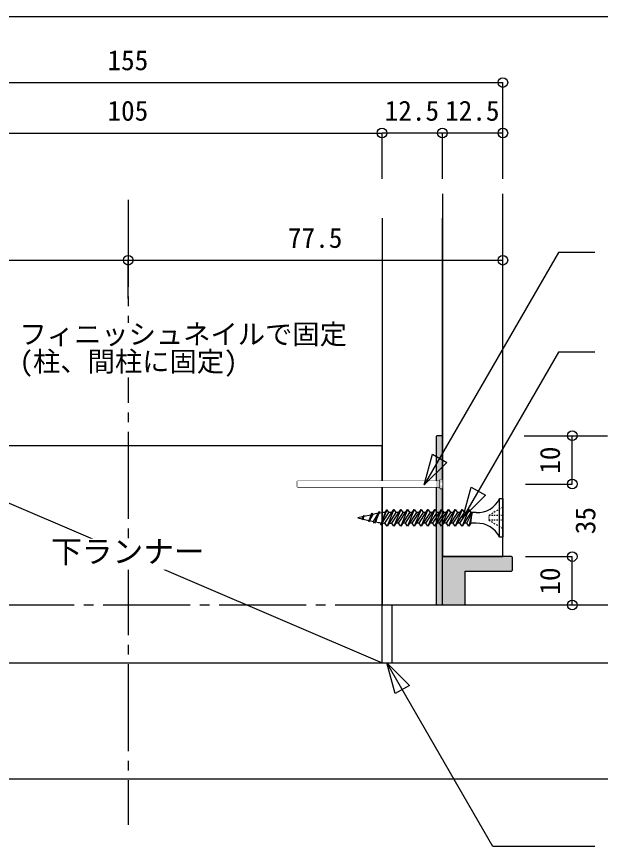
# Model space of a CAD drawing. Units: millimetres on the paper, with parts at other scales. Extents: x -210 to 210, y -149 to 149.
# Drawn here: x 75.7 to 136, y 51.7 to 137.5 of the extents above; entities that cross this region are included whole.
import ezdxf
from ezdxf.enums import TextEntityAlignment as Align

# ---------------------------------------------------------------- set-up
doc = ezdxf.new("R2010")
doc.units = ezdxf.units.MM
doc.linetypes.add('CHAIN2', pattern=[12, 9, -1, 1, -1])
for name, color, linetype in [('0-0', 7, 'Continuous'), ('5-0', 254, 'Continuous'), ('5-1', 5, 'Continuous'), ('5-2', 7, 'Continuous'), ('6-0', 7, 'Continuous'), ('6-1', 4, 'Continuous')]:
    doc.layers.add(name, color=color, linetype=linetype)
doc.styles.add('ＭＳ ゴシック', font='')
doc.styles.get('ＭＳ ゴシック').set_extended_font_data('MS Gothic')

msp = doc.modelspace()

# ---------------------------------------------------------------- linework, layer by layer
at = {"layer": '0-0', "color": 2}
msp.add_line((-197.5, 137.5), (197.5, 137.5), dxfattribs=at)
at = {"layer": '5-0', "color": 6, "linetype": 'CHAIN2'}
for p, q in [((87.191, 118.552), (87.191, 53.91)), ((36.61, 76.665), (137.772, 76.665))]:
    msp.add_line(p, q, dxfattribs=at)
at = {"layer": '5-0', "color": 7}
for p, q in [((60.941, 93.165), (113.441, 93.165)), ((60.941, 93.165), (113.441, 70.665)), ((113.441, 70.665), (113.441, 93.165)), ((114.441, 76.665), (114.441, 70.665)), ((114.441, 76.665), (137.772, 76.665)), ((30.36, 70.665), (137.772, 70.665)), ((60.941, 70.665), (113.441, 70.665)), ((30.36, 58.665), (137.772, 58.665))]:
    msp.add_line(p, q, dxfattribs=at)
for points in [[(119.691, 119.165), (119.691, 81.665), (125.941, 81.665), (125.941, 119.165)], [(113.441, 116.665), (113.441, 76.665), (119.691, 76.665), (119.691, 116.665)], [(119.191, 94.165), (119.162, 94.162), (119.134, 94.153), (119.108, 94.14), (119.085, 94.121), (119.066, 94.098), (119.052, 94.072), (119.044, 94.044), (119.041, 94.015), (119.041, 76.815), (119.044, 76.786), (119.052, 76.757), (119.066, 76.732), (119.085, 76.709), (119.108, 76.69), (119.134, 76.676), (119.162, 76.668), (119.191, 76.665), (121.891, 76.665), (121.92, 76.668), (121.948, 76.676), (121.974, 76.69), (121.997, 76.709), (122.016, 76.732), (122.03, 76.757), (122.038, 76.786), (122.041, 76.815), (122.041, 80.165), (126.791, 80.165), (126.82, 80.168), (126.848, 80.176), (126.874, 80.19), (126.897, 80.209), (126.916, 80.232), (126.93, 80.257), (126.938, 80.286), (126.941, 80.315), (126.941, 81.515), (126.938, 81.544), (126.93, 81.572)], [(126.93, 81.572), (126.916, 81.598), (126.897, 81.621), (126.874, 81.64), (126.848, 81.653), (126.82, 81.662), (126.791, 81.665), (119.691, 81.665), (119.691, 88.915), (119.441, 89.165), (119.691, 89.415), (119.691, 94.015), (119.688, 94.044), (119.68, 94.072), (119.666, 94.098), (119.647, 94.121), (119.624, 94.14), (119.598, 94.153), (119.57, 94.162), (119.541, 94.165), (119.191, 94.165)]]:
    msp.add_lwpolyline(points, dxfattribs=at)
at = {"layer": '5-0'}
for points in [[(119.191, 76.665), (121.891, 76.665), (119.691, 81.665)], [(119.691, 81.665), (122.041, 80.165), (126.791, 81.665)], [(119.691, 81.665), (121.891, 76.665), (122.041, 80.165)], [(122.041, 80.165), (126.791, 80.165), (126.791, 81.665)], [(126.791, 81.665), (126.791, 80.165), (126.82, 81.662)], [(126.791, 80.165), (126.82, 80.168), (126.82, 81.662)], [(126.82, 81.662), (126.82, 80.168), (126.848, 81.653)], [(126.82, 80.168), (126.848, 80.176), (126.848, 81.653)], [(126.848, 81.653), (126.848, 80.176), (126.874, 81.64)], [(126.848, 80.176), (126.874, 80.19), (126.874, 81.64)], [(126.874, 81.64), (126.874, 80.19), (126.897, 81.621)], [(126.874, 80.19), (126.897, 80.209), (126.897, 81.621)], [(126.897, 81.621), (126.897, 80.209), (126.916, 81.598)], [(126.897, 80.209), (126.916, 80.232), (126.916, 81.598)], [(126.916, 81.598), (126.916, 80.232), (126.93, 81.572)], [(126.916, 80.232), (126.93, 80.257), (126.93, 81.572)], [(126.93, 81.572), (126.93, 80.257), (126.938, 81.544)], [(126.93, 80.257), (126.938, 80.286), (126.938, 81.544)], [(126.938, 81.544), (126.938, 80.286), (126.941, 81.515)], [(126.938, 80.286), (126.941, 80.315), (126.941, 81.515)], [(121.891, 76.665), (121.92, 76.668), (122.041, 80.165)], [(121.92, 76.668), (121.948, 76.676), (122.041, 80.165)], [(121.948, 76.676), (121.974, 76.69), (122.041, 80.165)], [(121.974, 76.69), (121.997, 76.709), (122.041, 80.165)], [(121.997, 76.709), (122.016, 76.732), (122.041, 80.165)], [(122.016, 76.732), (122.03, 76.757), (122.041, 80.165)], [(122.03, 76.757), (122.038, 76.786), (122.041, 80.165)], [(122.038, 76.786), (122.041, 76.815), (122.041, 80.165)]]:
    msp.add_solid(points, dxfattribs=at)
at = {"layer": '5-1'}
for p, q in [((125.591, 83.665), (125.591, 87.665)), ((125.591, 87.665), (125.941, 87.665)), ((125.941, 87.665), (125.941, 83.665)), ((125.941, 86.78), (125.809, 86.701)), ((111.4, 85.563), (111.592, 85.912)), ((111.592, 85.912), (111.407, 85.459)), ((111.491, 85.543), (111.592, 85.912)), ((112.274, 85.96), (111.56, 85.802)), ((112.391, 86.14), (112.035, 85.269)), ((112.484, 86.007), (112.035, 85.269)), ((112.274, 85.96), (112.035, 85.269)), ((112.274, 85.96), (112.391, 86.14)), ((112.391, 86.14), (112.484, 86.007)), ((112.91, 86.101), (112.484, 86.007)), ((112.554, 85.307), (113.167, 86.312)), ((113.167, 86.312), (112.681, 85.125)), ((113.167, 86.312), (112.769, 85.26)), ((113.943, 86.484), (113.301, 84.915)), ((113.771, 86.22), (113.301, 84.915)), ((114.128, 86.22), (113.301, 84.915)), ((113.744, 85.11), (114.666, 86.527)), ((113.771, 86.22), (113.943, 86.484)), ((113.943, 86.484), (114.128, 86.22)), ((114.666, 86.527), (113.96, 84.802)), ((114.882, 86.22), (113.96, 84.802)), ((114.466, 86.22), (114.128, 86.22)), ((114.666, 86.527), (114.882, 86.22)), ((115.588, 86.22), (114.666, 84.802)), ((115.172, 86.22), (114.882, 86.22)), ((115.155, 85.11), (116.077, 86.527)), ((116.293, 86.22), (115.372, 84.802)), ((115.877, 86.22), (115.588, 86.22)), ((115.861, 85.11), (116.783, 86.527)), ((116.077, 86.527), (116.293, 86.22)), ((116.999, 86.22), (116.077, 84.802)), ((116.583, 86.22), (116.293, 86.22)), ((116.567, 85.11), (117.488, 86.527)), ((117.488, 86.527), (116.783, 84.802)), ((116.783, 86.527), (116.999, 86.22)), ((117.704, 86.22), (116.783, 84.802)), ((117.288, 86.22), (116.999, 86.22)), ((117.272, 85.11), (118.194, 86.527)), ((117.488, 86.527), (117.704, 86.22)), ((118.41, 86.22), (117.488, 84.802)), ((117.994, 86.22), (117.704, 86.22)), ((117.978, 85.11), (118.899, 86.527)), ((118.194, 86.527), (118.41, 86.22)), ((119.115, 86.22), (118.194, 84.802)), ((118.699, 86.22), (118.41, 86.22)), ((118.683, 85.11), (119.605, 86.527)), ((118.899, 86.527), (119.115, 86.22)), ((119.821, 86.22), (118.899, 84.802)), ((119.405, 86.22), (119.115, 86.22)), ((119.389, 85.11), (120.31, 86.527)), ((120.31, 86.527), (119.605, 84.802)), ((119.605, 86.527), (119.821, 86.22)), ((120.527, 86.22), (119.605, 84.802)), ((120.111, 86.22), (119.821, 86.22)), ((120.094, 85.11), (121.016, 86.527)), ((120.31, 86.527), (120.527, 86.22)), ((121.232, 86.22), (120.31, 84.802)), ((120.816, 86.22), (120.527, 86.22)), ((120.8, 85.11), (121.722, 86.527)), ((121.016, 86.527), (121.232, 86.22)), ((121.938, 86.22), (121.016, 84.802)), ((121.522, 86.22), (121.232, 86.22)), ((121.505, 85.11), (122.427, 86.527)), ((121.722, 86.527), (121.938, 86.22)), ((122.643, 86.22), (121.722, 84.802)), ((122.227, 86.22), (121.938, 86.22)), ((122.211, 85.11), (122.78, 86.22)), ((122.427, 86.527), (122.643, 86.22)), ((122.627, 85.11), (122.78, 86.22)), ((123.191, 86.22), (122.643, 86.22)), ((124.623, 85.994), (124.491, 85.915)), ((124.623, 85.915), (124.491, 85.915)), ((124.491, 85.815), (124.491, 85.715)), ((124.886, 86.151), (124.755, 86.072)), ((124.886, 85.915), (124.755, 85.915)), ((125.15, 86.308), (125.018, 86.229)), ((125.15, 85.915), (125.018, 85.915)), ((125.414, 86.465), (125.282, 86.387)), ((125.414, 85.915), (125.282, 85.915)), ((125.677, 86.623), (125.546, 86.544)), ((125.677, 85.915), (125.546, 85.915)), ((125.941, 85.915), (125.809, 85.915)), ((111.51, 85.791), (110.941, 85.665)), ((110.941, 85.665), (111.4, 85.563)), ((111.407, 85.459), (111.4, 85.563)), ((111.491, 85.543), (111.407, 85.459)), ((111.491, 85.543), (112.084, 85.411)), ((112.117, 85.404), (112.554, 85.307)), ((112.681, 85.125), (112.554, 85.307)), ((112.769, 85.26), (112.681, 85.125)), ((112.91, 85.228), (112.769, 85.26)), ((113.96, 84.802), (113.744, 85.11)), ((114.16, 85.11), (114.45, 85.11)), ((115.155, 85.11), (114.866, 85.11)), ((115.861, 85.11), (115.572, 85.11)), ((116.567, 85.11), (116.277, 85.11)), ((116.783, 84.802), (116.567, 85.11)), ((117.272, 85.11), (116.983, 85.11)), ((117.978, 85.11), (117.688, 85.11)), ((118.683, 85.11), (118.394, 85.11)), ((119.389, 85.11), (119.099, 85.11)), ((119.605, 84.802), (119.389, 85.11)), ((120.094, 85.11), (119.805, 85.11)), ((120.8, 85.11), (120.51, 85.11)), ((121.505, 85.11), (121.216, 85.11)), ((122.211, 85.11), (121.922, 85.11)), ((122.211, 85.11), (121.922, 85.11)), ((122.627, 85.11), (122.427, 84.802)), ((123.191, 85.11), (122.627, 85.11)), ((124.491, 85.615), (124.491, 85.515)), ((124.623, 85.336), (124.491, 85.415)), ((124.623, 85.415), (124.491, 85.415)), ((124.886, 85.415), (124.755, 85.415)), ((124.886, 85.179), (124.755, 85.258)), ((125.15, 85.415), (125.018, 85.415)), ((125.15, 85.022), (125.018, 85.1)), ((125.414, 85.415), (125.282, 85.415)), ((125.677, 85.415), (125.546, 85.415)), ((125.941, 85.415), (125.809, 85.415)), ((125.414, 84.864), (125.282, 84.943)), ((125.677, 84.707), (125.546, 84.786)), ((125.941, 84.55), (125.809, 84.629)), ((125.941, 83.665), (125.591, 83.665))]:
    msp.add_line(p, q, dxfattribs=at)
for points in [[(115.372, 86.527), (114.666, 84.802), (114.45, 85.11)], [(114.45, 85.11), (115.372, 86.527), (115.588, 86.22)], [(116.077, 86.527), (115.372, 84.802), (115.155, 85.11)], [(116.783, 86.527), (116.077, 84.802), (115.861, 85.11)], [(118.194, 86.527), (117.488, 84.802), (117.272, 85.11)], [(118.899, 86.527), (118.194, 84.802), (117.978, 85.11)], [(119.605, 86.527), (118.899, 84.802), (118.683, 85.11)], [(121.016, 86.527), (120.31, 84.802), (120.094, 85.11)], [(121.722, 86.527), (121.016, 84.802), (120.8, 85.11)], [(122.427, 86.527), (121.722, 84.802), (121.505, 85.11)], [(122.78, 86.22), (122.427, 84.802), (122.211, 85.11)]]:
    msp.add_lwpolyline(points, dxfattribs=at)
for centre, radius, start, end in [((123.323, 88.716), 2.5, 266.97583, 335.12706), ((113.992, 81.22), 5, 100.78179, 102.5), ((113.992, 81.22), 5, 92.55449, 100.25683), ((113.992, 90.11), 5, 257.5, 263.02102), ((113.992, 90.11), 5, 263.70254, 267.20485), ((123.323, 82.613), 2.5, 24.87294, 93.02417)]:
    msp.add_arc(centre, radius, start, end, dxfattribs=at)
at = {"layer": '5-2'}
for p, q in [((104.691, 88.865), (104.691, 89.465)), ((104.691, 89.465), (119.441, 89.465)), ((119.441, 88.865), (119.441, 89.465)), ((104.691, 88.865), (119.441, 88.865))]:
    msp.add_line(p, q, dxfattribs=at)
at = {"layer": '6-0', "color": 6}
for points in [[(124.128, 88.006), (121.803, 85.682), (122.654, 88.857)], [(114.8, 67.49), (113.949, 70.665), (116.274, 68.341)]]:
    msp.add_lwpolyline(points, close=True, dxfattribs=at)
msp.add_lwpolyline([(135.459, 51.694), (124.902, 51.694), (113.949, 70.665)], dxfattribs=at)
at = {"layer": '6-1'}
for p, q in [((48.441, 130.681), (125.941, 130.681)), ((125.941, 120.722), (125.941, 130.681)), ((60.941, 125.459), (113.441, 125.459)), ((113.441, 120.722), (113.441, 125.459)), ((119.691, 125.459), (113.441, 125.459)), ((113.441, 120.722), (113.441, 125.459)), ((119.691, 120.722), (119.691, 125.459)), ((119.691, 120.722), (119.691, 125.459)), ((125.941, 125.459), (119.691, 125.459)), ((125.941, 120.722), (125.941, 125.459)), ((48.441, 112.311), (87.191, 112.311)), ((87.191, 108.994), (87.191, 112.311)), ((87.191, 108.347), (87.191, 112.311)), ((87.191, 112.311), (125.941, 112.311)), ((125.941, 107.475), (125.941, 112.311)), ((128.131, 94.165), (136.778, 94.165)), ((128.131, 94.165), (133.115, 94.165)), ((133.115, 89.165), (133.115, 94.165)), ((128.281, 89.165), (133.115, 89.165)), ((128.281, 81.665), (133.115, 81.665)), ((133.115, 76.665), (133.115, 81.665)), ((128.281, 76.665), (136.778, 76.665)), ((128.281, 76.665), (133.115, 76.665))]:
    msp.add_line(p, q, dxfattribs=at)
for centre in [(125.941, 130.681), (113.441, 125.459), (119.691, 125.459), (125.941, 125.459), (87.191, 112.311), (87.191, 112.311), (125.941, 112.311), (133.115, 94.165), (133.115, 89.165), (133.115, 81.665), (133.115, 76.665)]:
    msp.add_circle(centre, 0.5, dxfattribs=at)

# ---------------------------------------------------------------- wipeouts: each hides what was drawn before it
at = {"color": 7}
for points in [[(85.046, 131.335), (85.046, 134.158), (89.336, 134.158), (89.336, 131.335)], [(85.046, 126.113), (85.046, 128.935), (89.336, 128.935), (89.336, 126.113)], [(103.716, 112.965), (103.716, 115.788), (109.416, 115.788), (109.416, 112.965)], [(132.46, 90.226), (129.638, 90.226), (129.638, 93.104), (132.46, 93.104)], [(136.124, 83.976), (133.301, 83.976), (133.301, 86.854), (136.124, 86.854)], [(132.46, 77.726), (129.638, 77.726), (129.638, 80.604), (132.46, 80.604)]]:
    msp.add_wipeout(points, dxfattribs=at)

# ---------------------------------------------------------------- next in the draw order: linework, layer by layer
at = {"layer": '6-0', "color": 6}
msp.add_lwpolyline([(135.459, 102.804), (131.689, 102.804), (121.803, 85.682)], dxfattribs=at)

# ---------------------------------------------------------------- next in the draw order: texts
at = {"layer": '6-1', "style": 'ＭＳ ゴシック'}
for s, p in [('155', (85.046, 131.335)), ('105', (85.046, 126.113)), ('77.5', (103.716, 112.965))]:
    msp.add_text(s, height=2.069, dxfattribs=at).set_placement(p, align=Align.BOTTOM_LEFT)
for s, p in [('10', (132.46, 90.226)), ('35', (136.124, 83.976)), ('10', (132.46, 77.726))]:
    msp.add_text(s, height=2.069, rotation=90, dxfattribs=at).set_placement(p, align=Align.BOTTOM_LEFT)

# ---------------------------------------------------------------- next in the draw order: wipeouts: each hides what was drawn before it
at = {"color": 7}
msp.add_wipeout([(113.716, 126.113), (113.716, 128.935), (119.416, 128.935), (119.416, 126.113)], dxfattribs=at)
for points in [[(110.125, 105.827), (110.125, 100.182), (75.948, 100.182), (75.948, 105.827)], [(104.691, 88.865), (104.691, 89.465), (119.441, 89.465), (119.441, 88.865)], [(79.222, 80.327), (79.222, 83.502), (95.16, 83.502), (95.16, 80.327)]]:
    msp.add_wipeout(points)

# ---------------------------------------------------------------- next in the draw order: linework, layer by layer
at = {"layer": '5-2'}
for p, q in [((119.441, 88.715), (119.441, 89.615)), ((119.441, 89.615), (119.691, 89.615)), ((119.691, 88.715), (119.691, 89.615)), ((119.441, 88.715), (119.691, 88.715))]:
    msp.add_line(p, q, dxfattribs=at)
at = {"layer": '6-1'}
for centre in [(113.441, 125.459), (119.691, 125.459)]:
    msp.add_circle(centre, 0.5, dxfattribs=at)

# ---------------------------------------------------------------- next in the draw order: texts
at = {"layer": '6-0', "style": 'ＭＳ ゴシック'}
for s, height, p in [('フィニッシュネイルで固定', 2.069, (75.948, 103.005)), ('(柱、間柱に固定)', 2.069, (75.948, 100.182)), ('下ランナー', 2.328, (79.222, 80.327))]:
    msp.add_text(s, height=height, dxfattribs=at).set_placement(p, align=Align.BOTTOM_LEFT)
at = {"layer": '6-1', "style": 'ＭＳ ゴシック'}
msp.add_text('12.5', height=2.069, dxfattribs=at).set_placement((113.716, 126.113), align=Align.BOTTOM_LEFT)

# ---------------------------------------------------------------- next in the draw order: wipeouts: each hides what was drawn before it
at = {"color": 7}
msp.add_wipeout([(119.966, 126.113), (119.966, 128.935), (125.666, 128.935), (125.666, 126.113)], dxfattribs=at)
msp.add_wipeout([(119.441, 88.715), (119.441, 89.615), (119.691, 89.615), (119.691, 88.715)])

# ---------------------------------------------------------------- next in the draw order: linework, layer by layer
at = {"layer": '5-0'}
for points in [[(119.041, 76.815), (119.044, 76.786), (119.044, 94.044)], [(119.041, 94.015), (119.041, 76.815), (119.044, 94.044)], [(119.044, 76.786), (119.052, 76.757), (119.052, 94.072)], [(119.044, 94.044), (119.044, 76.786), (119.052, 94.072)], [(119.052, 76.757), (119.066, 76.732), (119.066, 94.098)], [(119.052, 94.072), (119.052, 76.757), (119.066, 94.098)], [(119.066, 76.732), (119.085, 76.709), (119.085, 94.121)], [(119.066, 94.098), (119.066, 76.732), (119.085, 94.121)], [(119.085, 76.709), (119.108, 76.69), (119.108, 94.14)], [(119.085, 94.121), (119.085, 76.709), (119.108, 94.14)], [(119.108, 76.69), (119.134, 76.676), (119.134, 94.153)], [(119.108, 94.14), (119.108, 76.69), (119.134, 94.153)], [(119.134, 76.676), (119.162, 76.668), (119.162, 94.162)], [(119.134, 94.153), (119.134, 76.676), (119.162, 94.162)], [(119.162, 76.668), (119.191, 76.665), (119.191, 94.165)], [(119.162, 94.162), (119.162, 76.668), (119.191, 94.165)], [(119.191, 76.665), (119.441, 89.165), (119.541, 94.165)], [(119.191, 94.165), (119.191, 76.665), (119.541, 94.165)], [(119.441, 89.165), (119.691, 89.415), (119.541, 94.165)], [(119.541, 94.165), (119.691, 89.415), (119.57, 94.162)], [(119.57, 94.162), (119.691, 89.415), (119.598, 94.153)], [(119.598, 94.153), (119.691, 89.415), (119.624, 94.14)], [(119.624, 94.14), (119.691, 89.415), (119.647, 94.121)], [(119.647, 94.121), (119.691, 89.415), (119.666, 94.098)], [(119.666, 94.098), (119.691, 89.415), (119.68, 94.072)], [(119.68, 94.072), (119.691, 89.415), (119.688, 94.044)], [(119.688, 94.044), (119.691, 89.415), (119.691, 94.015)], [(119.191, 76.665), (119.691, 81.665), (119.441, 89.165)], [(119.441, 89.165), (119.691, 81.665), (119.691, 88.915)]]:
    msp.add_solid(points, dxfattribs=at)
at = {"layer": '6-0', "color": 6}
msp.add_lwpolyline([(135.459, 113.109), (131.689, 113.109), (117.807, 89.065)], dxfattribs=at)
msp.add_lwpolyline([(120.131, 91.39), (117.807, 89.065), (118.658, 92.24)], close=True, dxfattribs=at)

# ---------------------------------------------------------------- next in the draw order: texts
at = {"layer": '6-1', "style": 'ＭＳ ゴシック'}
msp.add_text('12.5', height=2.069, dxfattribs=at).set_placement((119.966, 126.113), align=Align.BOTTOM_LEFT)

doc.saveas('drawing.dxf')
